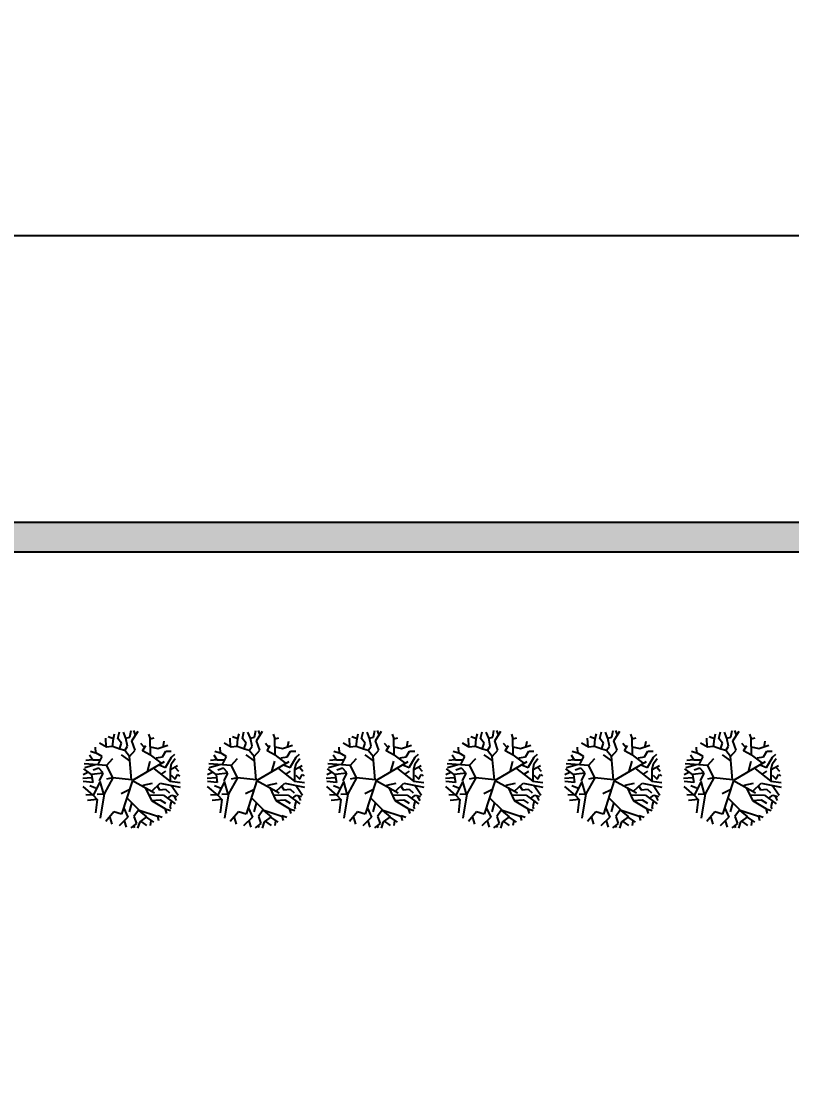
# Model space of a CAD drawing. Header units: inches. Extents: x 78 to 302, y -105 to 74.
# Drawn here: x 137.59 to 163.48, y 38.29 to 73.72 of the extents above; entities that cross this region are included whole.
import ezdxf

# ---------------------------------------------------------------- set-up
doc = ezdxf.new("R2010")
doc.units = ezdxf.units.IN
doc.header["$LTSCALE"] = 0.05
doc.header["$MEASUREMENT"] = 0
doc.layers.get('0').update_dxf_attribs({"color": 62})
doc.layers.add('rayas', color=7, linetype='Continuous')
doc.styles.get("Standard").update_dxf_attribs({"font": 'verdana.ttf'})
doc.dimstyles.get("Standard").update_dxf_attribs({"dimtxt": 0.18, "dimasz": 0.18, "dimexe": 0.18, "dimexo": 0.0625, "dimgap": 0.09, "dimtad": 0, "dimtih": 1, "dimtoh": 1, "dimdec": 4, "dimzin": 0, "dimdsep": 46, "dimtxsty": 'Standard', "dimcen": 0.09, "dimadec": 0, "dimazin": 0, "dimtfac": 1, "dimtdec": 4, "dimtofl": 0, "dimtmove": 0, "dimatfit": 3, "dimfxl": 1, "dimtolj": 1, "dimtzin": 0, "dimarcsym": 0})

# ---------------------------------------------------------------- blocks, each defined once
blk = doc.blocks.new('_Dot')
at = {"color": 0, "linetype": 'ByBlock', "lineweight": -2}
blk.add_line((-0.5, 0), (-1, 0), dxfattribs=at)
at = {"color": 0, "linetype": 'ByBlock', "const_width": 0.5}
blk.add_lwpolyline([(-0.25, 0, 1), (0.25, 0, 1)], format="xyb", close=True, dxfattribs=at)
blk = doc.blocks.new('*D6')
at = {"layer": 'Defpoints', "color": 0}
for p in [(300.963, 66.52), (95.688, 56.888), (300.963, 56.888)]:
    blk.add_point(p, dxfattribs=at)
at = {"layer": 'rayas', "color": 0, "lineweight": -2}
for p, q in [((95.688, 59.388), (95.688, 73.72)), ((300.963, 59.388), (300.963, 73.72)), ((97.688, 66.52), (188.259, 66.52)), ((298.963, 66.52), (208.392, 66.52))]:
    blk.add_line(p, q, dxfattribs=at)
at = {"layer": 'rayas', "color": 0, "lineweight": -2, "xscale": 2, "yscale": 2, "zscale": 2, "rotation": 180}
blk.add_blockref('_Dot', (95.688, 66.52), dxfattribs=at)
at = {"layer": 'rayas', "color": 0, "lineweight": -2, "xscale": 2, "yscale": 2, "zscale": 2}
blk.add_blockref('_Dot', (300.963, 66.52), dxfattribs=at)
at = {"layer": 'rayas', "color": 0, "insert": (198.326, 66.52), "char_height": 2, "attachment_point": 5}
blk.add_mtext('\\A1;205.27 m', dxfattribs=at)

msp = doc.modelspace()

# ---------------------------------------------------------------- hatches: boundary and pattern name
at = {"layer": 'rayas'}
msp.add_hatch(color=256, dxfattribs=at).paths.add_polyline_path([(188.02561, -83.1619), (96.68833, -83.1619), (96.68833, 55.88831), (299.96289, 55.88831), (299.96289, -83.1619), (208.62561, -83.1619), (208.62561, -84.1619), (300.96289, -84.1619), (300.96289, 56.88831), (95.68833, 56.88831), (95.68833, -84.1619), (188.02561, -84.1619)])

# ---------------------------------------------------------------- linework, layer by layer
for p, q in [((140.44883, 49.34388), (140.4345, 49.63785)), ((140.69237, 49.61547), (140.51509, 49.68262)), ((140.66551, 49.35582), (140.69237, 49.61547)), ((140.69237, 49.61547), (140.73356, 49.78559)), ((140.841, 49.62591), (140.89652, 49.85274)), ((140.96456, 49.46774), (140.841, 49.62591)), ((141.1132, 49.63785), (141.03082, 49.8408)), ((141.1132, 49.63785), (141.24929, 49.67217)), ((141.16692, 49.36626), (141.1132, 49.63785)), ((141.24929, 49.67217), (141.28869, 49.88706)), ((141.31734, 49.54683), (141.51969, 49.87512)), ((141.43911, 49.75126), (141.3836, 49.8975)), ((141.94052, 49.61547), (141.8868, 49.77365)), ((141.92798, 49.61547), (142.06229, 49.64979)), ((141.94052, 49.07229), (141.92798, 49.61547)), ((144.63055, 49.34388), (144.61623, 49.63785)), ((144.87409, 49.61547), (144.69681, 49.68262)), ((144.84723, 49.35582), (144.87409, 49.61547)), ((144.87409, 49.61547), (144.91528, 49.78559)), ((145.02273, 49.62591), (145.07824, 49.85274)), ((145.14629, 49.46774), (145.02273, 49.62591)), ((145.29492, 49.63785), (145.21254, 49.8408)), ((145.29492, 49.63785), (145.43101, 49.67217)), ((145.34864, 49.36626), (145.29492, 49.63785)), ((145.43101, 49.67217), (145.47041, 49.88706)), ((145.49906, 49.54683), (145.70142, 49.87512)), ((145.62083, 49.75126), (145.56532, 49.8975)), ((146.12224, 49.61547), (146.06852, 49.77365)), ((146.10971, 49.61547), (146.24401, 49.64979)), ((146.12224, 49.07229), (146.10971, 49.61547)), ((148.63055, 49.34388), (148.61623, 49.63785)), ((148.87409, 49.61547), (148.69681, 49.68262)), ((148.84723, 49.35582), (148.87409, 49.61547)), ((148.87409, 49.61547), (148.91528, 49.78559)), ((149.02273, 49.62591), (149.07824, 49.85274)), ((149.14629, 49.46774), (149.02273, 49.62591)), ((149.29492, 49.63785), (149.21254, 49.8408)), ((149.29492, 49.63785), (149.43101, 49.67217)), ((149.34864, 49.36626), (149.29492, 49.63785)), ((149.43101, 49.67217), (149.47041, 49.88706)), ((149.49906, 49.54683), (149.70142, 49.87512)), ((149.62083, 49.75126), (149.56532, 49.8975)), ((150.12224, 49.61547), (150.06852, 49.77365)), ((150.10971, 49.61547), (150.24401, 49.64979)), ((150.12224, 49.07229), (150.10971, 49.61547)), ((152.63055, 49.34388), (152.61623, 49.63785)), ((152.87409, 49.61547), (152.69681, 49.68262)), ((152.84723, 49.35582), (152.87409, 49.61547)), ((152.87409, 49.61547), (152.91528, 49.78559)), ((153.02273, 49.62591), (153.07824, 49.85274)), ((153.14629, 49.46774), (153.02273, 49.62591)), ((153.29492, 49.63785), (153.21254, 49.8408)), ((153.29492, 49.63785), (153.43101, 49.67217)), ((153.34864, 49.36626), (153.29492, 49.63785)), ((153.43101, 49.67217), (153.47041, 49.88706)), ((153.49906, 49.54683), (153.70142, 49.87512)), ((153.62083, 49.75126), (153.56532, 49.8975)), ((154.12224, 49.61547), (154.06852, 49.77365)), ((154.10971, 49.61547), (154.24401, 49.64979)), ((154.12224, 49.07229), (154.10971, 49.61547)), ((156.63055, 49.34388), (156.61623, 49.63785)), ((156.87409, 49.61547), (156.69681, 49.68262)), ((156.84723, 49.35582), (156.87409, 49.61547)), ((156.87409, 49.61547), (156.91528, 49.78559)), ((157.02273, 49.62591), (157.07824, 49.85274)), ((157.14629, 49.46774), (157.02273, 49.62591)), ((157.29492, 49.63785), (157.21254, 49.8408)), ((157.29492, 49.63785), (157.43101, 49.67217)), ((157.34864, 49.36626), (157.29492, 49.63785)), ((157.43101, 49.67217), (157.47041, 49.88706)), ((157.49906, 49.54683), (157.70142, 49.87512)), ((157.62083, 49.75126), (157.56532, 49.8975)), ((158.12224, 49.61547), (158.06852, 49.77365)), ((158.10971, 49.61547), (158.24401, 49.64979)), ((158.12224, 49.07229), (158.10971, 49.61547)), ((160.63055, 49.34388), (160.61623, 49.63785)), ((160.87409, 49.61547), (160.69681, 49.68262)), ((160.84723, 49.35582), (160.87409, 49.61547)), ((160.87409, 49.61547), (160.91528, 49.78559)), ((161.02273, 49.62591), (161.07824, 49.85274)), ((161.14629, 49.46774), (161.02273, 49.62591)), ((161.29492, 49.63785), (161.21254, 49.8408)), ((161.29492, 49.63785), (161.43101, 49.67217)), ((161.34864, 49.36626), (161.29492, 49.63785)), ((161.43101, 49.67217), (161.47041, 49.88706)), ((161.49906, 49.54683), (161.70142, 49.87512)), ((161.62083, 49.75126), (161.56532, 49.8975)), ((162.12224, 49.61547), (162.06852, 49.77365)), ((162.10971, 49.61547), (162.24401, 49.64979)), ((162.12224, 49.07229), (162.10971, 49.61547)), ((140.10859, 49.14093), (140.09605, 49.33194)), ((140.46137, 49.33194), (140.23036, 49.46774)), ((140.65118, 49.35582), (140.46137, 49.33194)), ((140.90905, 49.26479), (140.66551, 49.35582)), ((140.89652, 49.26479), (140.96456, 49.46774)), ((141.07201, 49.22002), (140.90905, 49.26479)), ((141.07201, 49.22002), (141.16692, 49.36626)), ((141.42479, 49.23047), (141.31734, 49.54683)), ((141.72384, 49.33194), (141.6146, 49.4558)), ((141.67012, 49.20808), (141.77756, 49.38865)), ((141.94052, 49.34388), (142.18585, 49.28717)), ((142.18585, 49.28717), (142.5243, 49.40058)), ((142.36134, 49.3215), (142.40253, 49.53638)), ((144.29031, 49.14093), (144.27778, 49.33194)), ((144.64309, 49.33194), (144.41208, 49.46774)), ((144.83291, 49.35582), (144.64309, 49.33194)), ((145.09077, 49.26479), (144.84723, 49.35582)), ((145.07824, 49.26479), (145.14629, 49.46774)), ((145.25373, 49.22002), (145.09077, 49.26479)), ((145.25373, 49.22002), (145.34864, 49.36626)), ((145.60651, 49.23047), (145.49906, 49.54683)), ((145.90556, 49.33194), (145.79633, 49.4558)), ((145.85184, 49.20808), (145.95928, 49.38865)), ((146.12224, 49.34388), (146.36757, 49.28717)), ((146.36757, 49.28717), (146.70602, 49.40058)), ((146.54307, 49.3215), (146.58425, 49.53638)), ((148.29031, 49.14093), (148.27778, 49.33194)), ((148.64309, 49.33194), (148.41208, 49.46774)), ((148.83291, 49.35582), (148.64309, 49.33194)), ((149.09077, 49.26479), (148.84723, 49.35582)), ((149.07824, 49.26479), (149.14629, 49.46774)), ((149.25373, 49.22002), (149.09077, 49.26479)), ((149.25373, 49.22002), (149.34864, 49.36626)), ((149.60651, 49.23047), (149.49906, 49.54683)), ((149.90556, 49.33194), (149.79633, 49.4558)), ((149.85184, 49.20808), (149.95928, 49.38865)), ((150.12224, 49.34388), (150.36757, 49.28717)), ((150.36757, 49.28717), (150.70602, 49.40058)), ((150.54307, 49.3215), (150.58425, 49.53638)), ((152.29031, 49.14093), (152.27778, 49.33194)), ((152.64309, 49.33194), (152.41208, 49.46774)), ((152.83291, 49.35582), (152.64309, 49.33194)), ((153.09077, 49.26479), (152.84723, 49.35582)), ((153.07824, 49.26479), (153.14629, 49.46774)), ((153.25373, 49.22002), (153.09077, 49.26479)), ((153.25373, 49.22002), (153.34864, 49.36626)), ((153.60651, 49.23047), (153.49906, 49.54683)), ((153.90556, 49.33194), (153.79633, 49.4558)), ((153.85184, 49.20808), (153.95928, 49.38865)), ((154.12224, 49.34388), (154.36757, 49.28717)), ((154.36757, 49.28717), (154.70602, 49.40058)), ((154.54307, 49.3215), (154.58425, 49.53638)), ((156.29031, 49.14093), (156.27778, 49.33194)), ((156.64309, 49.33194), (156.41208, 49.46774)), ((156.83291, 49.35582), (156.64309, 49.33194)), ((157.09077, 49.26479), (156.84723, 49.35582)), ((157.07824, 49.26479), (157.14629, 49.46774)), ((157.25373, 49.22002), (157.09077, 49.26479)), ((157.25373, 49.22002), (157.34864, 49.36626)), ((157.60651, 49.23047), (157.49906, 49.54683)), ((157.90556, 49.33194), (157.79633, 49.4558)), ((157.85184, 49.20808), (157.95928, 49.38865)), ((158.12224, 49.34388), (158.36757, 49.28717)), ((158.36757, 49.28717), (158.70602, 49.40058)), ((158.54307, 49.3215), (158.58425, 49.53638)), ((160.29031, 49.14093), (160.27778, 49.33194)), ((160.64309, 49.33194), (160.41208, 49.46774)), ((160.83291, 49.35582), (160.64309, 49.33194)), ((161.09077, 49.26479), (160.84723, 49.35582)), ((161.07824, 49.26479), (161.14629, 49.46774)), ((161.25373, 49.22002), (161.09077, 49.26479)), ((161.25373, 49.22002), (161.34864, 49.36626)), ((161.60651, 49.23047), (161.49906, 49.54683)), ((161.90556, 49.33194), (161.79633, 49.4558)), ((161.85184, 49.20808), (161.95928, 49.38865)), ((162.12224, 49.34388), (162.36757, 49.28717)), ((162.36757, 49.28717), (162.70602, 49.40058)), ((162.54307, 49.3215), (162.58425, 49.53638)), ((139.98682, 48.90366), (139.77014, 48.87979)), ((139.99935, 48.89173), (139.89191, 49.06184)), ((140.09605, 49.12899), (139.91877, 49.1857)), ((140.31273, 49.01558), (140.10859, 49.14093)), ((140.17664, 48.74549), (140.31273, 49.01558)), ((140.46137, 48.72161), (140.67805, 48.94843)), ((141.24929, 48.86934), (140.96456, 49.07229)), ((141.23497, 49.01558), (141.07201, 49.22002)), ((141.23497, 49.01558), (141.42479, 49.23047)), ((141.30609, 48.2348), (141.23497, 49.01558)), ((141.94052, 49.06184), (141.67012, 49.20808)), ((142.2933, 48.8007), (141.94052, 49.07229)), ((142.13034, 48.97082), (142.34702, 49.00514)), ((142.34702, 49.00514), (142.45625, 49.19764)), ((142.44372, 48.65446), (142.64607, 48.9932)), ((142.45625, 49.19764), (142.63354, 49.19764)), ((142.64607, 48.9932), (142.75531, 49.09467)), ((142.64607, 48.77832), (142.76784, 48.94843)), ((144.16854, 48.90366), (143.95186, 48.87979)), ((144.18108, 48.89173), (144.07363, 49.06184)), ((144.27778, 49.12899), (144.10049, 49.1857)), ((144.49446, 49.01558), (144.29031, 49.14093)), ((144.35836, 48.74549), (144.49446, 49.01558)), ((144.64309, 48.72161), (144.85977, 48.94843)), ((145.43101, 48.86934), (145.14629, 49.07229)), ((145.41669, 49.01558), (145.25373, 49.22002)), ((145.41669, 49.01558), (145.60651, 49.23047)), ((145.48781, 48.2348), (145.41669, 49.01558)), ((146.12224, 49.06184), (145.85184, 49.20808)), ((146.47502, 48.8007), (146.12224, 49.07229)), ((146.31206, 48.97082), (146.52874, 49.00514)), ((146.52874, 49.00514), (146.63798, 49.19764)), ((146.62544, 48.65446), (146.82779, 48.9932)), ((146.63798, 49.19764), (146.81526, 49.19764)), ((146.82779, 48.9932), (146.93703, 49.09467)), ((146.82779, 48.77832), (146.94956, 48.94843)), ((148.16854, 48.90366), (147.95186, 48.87979)), ((148.18108, 48.89173), (148.07363, 49.06184)), ((148.27778, 49.12899), (148.10049, 49.1857)), ((148.49446, 49.01558), (148.29031, 49.14093)), ((148.35836, 48.74549), (148.49446, 49.01558)), ((148.64309, 48.72161), (148.85977, 48.94843)), ((149.43101, 48.86934), (149.14629, 49.07229)), ((149.41669, 49.01558), (149.25373, 49.22002)), ((149.41669, 49.01558), (149.60651, 49.23047)), ((149.48781, 48.2348), (149.41669, 49.01558)), ((150.12224, 49.06184), (149.85184, 49.20808)), ((150.47502, 48.8007), (150.12224, 49.07229)), ((150.31206, 48.97082), (150.52874, 49.00514)), ((150.52874, 49.00514), (150.63798, 49.19764)), ((150.62544, 48.65446), (150.82779, 48.9932)), ((150.63798, 49.19764), (150.81526, 49.19764)), ((150.82779, 48.9932), (150.93703, 49.09467)), ((150.82779, 48.77832), (150.94956, 48.94843)), ((152.16854, 48.90366), (151.95186, 48.87979)), ((152.18108, 48.89173), (152.07363, 49.06184)), ((152.27778, 49.12899), (152.10049, 49.1857)), ((152.49446, 49.01558), (152.29031, 49.14093)), ((152.35836, 48.74549), (152.49446, 49.01558)), ((152.64309, 48.72161), (152.85977, 48.94843)), ((153.43101, 48.86934), (153.14629, 49.07229)), ((153.41669, 49.01558), (153.25373, 49.22002)), ((153.41669, 49.01558), (153.60651, 49.23047)), ((153.48781, 48.2348), (153.41669, 49.01558)), ((154.12224, 49.06184), (153.85184, 49.20808)), ((154.47502, 48.8007), (154.12224, 49.07229)), ((154.31206, 48.97082), (154.52874, 49.00514)), ((154.52874, 49.00514), (154.63798, 49.19764)), ((154.62544, 48.65446), (154.82779, 48.9932)), ((154.63798, 49.19764), (154.81526, 49.19764)), ((154.82779, 48.9932), (154.93703, 49.09467)), ((154.82779, 48.77832), (154.94956, 48.94843)), ((156.16854, 48.90366), (155.95186, 48.87979)), ((156.18108, 48.89173), (156.07363, 49.06184)), ((156.27778, 49.12899), (156.10049, 49.1857)), ((156.49446, 49.01558), (156.29031, 49.14093)), ((156.35836, 48.74549), (156.49446, 49.01558)), ((156.64309, 48.72161), (156.85977, 48.94843)), ((157.43101, 48.86934), (157.14629, 49.07229)), ((157.41669, 49.01558), (157.25373, 49.22002)), ((157.41669, 49.01558), (157.60651, 49.23047)), ((157.48781, 48.2348), (157.41669, 49.01558)), ((158.12224, 49.06184), (157.85184, 49.20808)), ((158.47502, 48.8007), (158.12224, 49.07229)), ((158.31206, 48.97082), (158.52874, 49.00514)), ((158.52874, 49.00514), (158.63798, 49.19764)), ((158.62544, 48.65446), (158.82779, 48.9932)), ((158.63798, 49.19764), (158.81526, 49.19764)), ((158.82779, 48.9932), (158.93703, 49.09467)), ((158.82779, 48.77832), (158.94956, 48.94843)), ((160.16854, 48.90366), (159.95186, 48.87979)), ((160.18108, 48.89173), (160.07363, 49.06184)), ((160.27778, 49.12899), (160.10049, 49.1857)), ((160.49446, 49.01558), (160.29031, 49.14093)), ((160.35836, 48.74549), (160.49446, 49.01558)), ((160.64309, 48.72161), (160.85977, 48.94843)), ((161.43101, 48.86934), (161.14629, 49.07229)), ((161.41669, 49.01558), (161.25373, 49.22002)), ((161.41669, 49.01558), (161.60651, 49.23047)), ((161.48781, 48.2348), (161.41669, 49.01558)), ((162.12224, 49.06184), (161.85184, 49.20808)), ((162.47502, 48.8007), (162.12224, 49.07229)), ((162.31206, 48.97082), (162.52874, 49.00514)), ((162.52874, 49.00514), (162.63798, 49.19764)), ((162.62544, 48.65446), (162.82779, 48.9932)), ((162.63798, 49.19764), (162.81526, 49.19764)), ((162.82779, 48.9932), (162.93703, 49.09467)), ((162.82779, 48.77832), (162.94956, 48.94843)), ((139.95996, 48.41719), (139.70209, 48.60969)), ((140.47569, 48.72161), (139.71463, 48.76787)), ((140.08173, 48.73355), (139.72895, 48.64252)), ((140.23036, 48.89173), (139.99935, 48.89173)), ((140.2035, 48.63207), (140.01368, 48.56343)), ((140.3396, 48.48434), (140.2035, 48.63207)), ((140.67805, 48.30378), (140.47569, 48.72161)), ((141.3442, 48.22469), (142.4102, 48.85518)), ((141.83307, 48.51866), (141.92798, 48.8574)), ((142.06229, 48.60969), (142.59235, 48.19037)), ((142.22525, 48.73355), (142.44372, 48.65446)), ((142.60488, 48.59775), (142.64607, 48.77832)), ((142.60488, 48.58581), (142.85022, 48.72161)), ((142.60488, 48.20231), (142.60488, 48.58581)), ((142.76784, 48.65446), (142.87708, 48.5306)), ((144.14168, 48.41719), (143.88381, 48.60969)), ((144.65741, 48.72161), (143.89635, 48.76787)), ((144.26345, 48.73355), (143.91067, 48.64252)), ((144.41208, 48.89173), (144.18108, 48.89173)), ((144.38522, 48.63207), (144.1954, 48.56343)), ((144.52132, 48.48434), (144.38522, 48.63207)), ((144.85977, 48.30378), (144.65741, 48.72161)), ((145.52592, 48.22469), (146.59192, 48.85518)), ((146.0148, 48.51866), (146.10971, 48.8574)), ((146.24401, 48.60969), (146.77407, 48.19037)), ((146.40697, 48.73355), (146.62544, 48.65446)), ((146.78661, 48.59775), (146.82779, 48.77832)), ((146.78661, 48.58581), (147.03194, 48.72161)), ((146.78661, 48.20231), (146.78661, 48.58581)), ((146.94956, 48.65446), (147.0588, 48.5306)), ((148.14168, 48.41719), (147.88381, 48.60969)), ((148.65741, 48.72161), (147.89635, 48.76787)), ((148.26345, 48.73355), (147.91067, 48.64252)), ((148.41208, 48.89173), (148.18108, 48.89173)), ((148.38522, 48.63207), (148.1954, 48.56343)), ((148.52132, 48.48434), (148.38522, 48.63207)), ((148.85977, 48.30378), (148.65741, 48.72161)), ((149.52592, 48.22469), (150.59192, 48.85518)), ((150.0148, 48.51866), (150.10971, 48.8574)), ((150.24401, 48.60969), (150.77407, 48.19037)), ((150.40697, 48.73355), (150.62544, 48.65446)), ((150.78661, 48.59775), (150.82779, 48.77832)), ((150.78661, 48.58581), (151.03194, 48.72161)), ((150.78661, 48.20231), (150.78661, 48.58581)), ((150.94956, 48.65446), (151.0588, 48.5306)), ((152.14168, 48.41719), (151.88381, 48.60969)), ((152.65741, 48.72161), (151.89635, 48.76787)), ((152.26345, 48.73355), (151.91067, 48.64252)), ((152.41208, 48.89173), (152.18108, 48.89173)), ((152.38522, 48.63207), (152.1954, 48.56343)), ((152.52132, 48.48434), (152.38522, 48.63207)), ((152.85977, 48.30378), (152.65741, 48.72161)), ((153.52592, 48.22469), (154.59192, 48.85518)), ((154.0148, 48.51866), (154.10971, 48.8574)), ((154.24401, 48.60969), (154.77407, 48.19037)), ((154.40697, 48.73355), (154.62544, 48.65446)), ((154.78661, 48.59775), (154.82779, 48.77832)), ((154.78661, 48.58581), (155.03194, 48.72161)), ((154.78661, 48.20231), (154.78661, 48.58581)), ((154.94956, 48.65446), (155.0588, 48.5306)), ((156.14168, 48.41719), (155.88381, 48.60969)), ((156.65741, 48.72161), (155.89635, 48.76787)), ((156.26345, 48.73355), (155.91067, 48.64252)), ((156.41208, 48.89173), (156.18108, 48.89173)), ((156.38522, 48.63207), (156.1954, 48.56343)), ((156.52132, 48.48434), (156.38522, 48.63207)), ((156.85977, 48.30378), (156.65741, 48.72161)), ((157.52592, 48.22469), (158.59192, 48.85518)), ((158.0148, 48.51866), (158.10971, 48.8574)), ((158.24401, 48.60969), (158.77407, 48.19037)), ((158.40697, 48.73355), (158.62544, 48.65446)), ((158.78661, 48.59775), (158.82779, 48.77832)), ((158.78661, 48.58581), (159.03194, 48.72161)), ((158.78661, 48.20231), (158.78661, 48.58581)), ((158.94956, 48.65446), (159.0588, 48.5306)), ((160.14168, 48.41719), (159.88381, 48.60969)), ((160.65741, 48.72161), (159.89635, 48.76787)), ((160.26345, 48.73355), (159.91067, 48.64252)), ((160.41208, 48.89173), (160.18108, 48.89173)), ((160.38522, 48.63207), (160.1954, 48.56343)), ((160.52132, 48.48434), (160.38522, 48.63207)), ((160.85977, 48.30378), (160.65741, 48.72161)), ((161.52592, 48.22469), (162.59192, 48.85518)), ((162.0148, 48.51866), (162.10971, 48.8574)), ((162.24401, 48.60969), (162.77407, 48.19037)), ((162.40697, 48.73355), (162.62544, 48.65446)), ((162.78661, 48.59775), (162.82779, 48.77832)), ((162.78661, 48.58581), (163.03194, 48.72161)), ((162.78661, 48.20231), (162.78661, 48.58581)), ((162.94956, 48.65446), (163.0588, 48.5306)), ((139.95996, 48.30378), (139.6609, 48.2814)), ((139.83819, 48.48434), (139.67523, 48.40525)), ((140.35392, 48.46196), (139.95996, 48.41719)), ((139.95996, 48.40525), (139.99935, 48.1456)), ((140.23036, 48.20231), (140.35392, 48.46196)), ((140.67805, 48.30378), (140.38078, 47.7606)), ((140.66551, 48.30378), (140.46137, 48.25901)), ((141.30609, 48.2348), (140.67805, 48.30378)), ((141.32988, 48.21275), (140.9652, 47.08291)), ((141.32988, 48.21275), (142.07632, 47.79439)), ((142.32016, 48.43957), (142.45625, 48.5306)), ((142.59235, 48.19037), (142.9308, 48.1456)), ((142.63354, 48.39481), (142.76784, 48.25901)), ((142.76784, 48.25901), (142.85022, 48.41719)), ((142.85022, 48.41719), (142.91826, 48.37242)), ((144.14168, 48.30378), (143.84263, 48.2814)), ((144.01991, 48.48434), (143.85695, 48.40525)), ((144.53564, 48.46196), (144.14168, 48.41719)), ((144.14168, 48.40525), (144.18108, 48.1456)), ((144.41208, 48.20231), (144.53564, 48.46196)), ((144.85977, 48.30378), (144.5625, 47.7606)), ((144.84723, 48.30378), (144.64309, 48.25901)), ((145.48781, 48.2348), (144.85977, 48.30378)), ((145.5116, 48.21275), (145.14692, 47.08291)), ((145.5116, 48.21275), (146.25804, 47.79439)), ((146.50188, 48.43957), (146.63798, 48.5306)), ((146.77407, 48.19037), (147.11252, 48.1456)), ((146.81526, 48.39481), (146.94956, 48.25901)), ((146.94956, 48.25901), (147.03194, 48.41719)), ((147.03194, 48.41719), (147.09999, 48.37242)), ((148.14168, 48.30378), (147.84263, 48.2814)), ((148.01991, 48.48434), (147.85695, 48.40525)), ((148.53564, 48.46196), (148.14168, 48.41719)), ((148.14168, 48.40525), (148.18108, 48.1456)), ((148.41208, 48.20231), (148.53564, 48.46196)), ((148.85977, 48.30378), (148.5625, 47.7606)), ((148.84723, 48.30378), (148.64309, 48.25901)), ((149.48781, 48.2348), (148.85977, 48.30378)), ((149.5116, 48.21275), (149.14692, 47.08291)), ((149.5116, 48.21275), (150.25804, 47.79439)), ((150.50188, 48.43957), (150.63798, 48.5306)), ((150.77407, 48.19037), (151.11252, 48.1456)), ((150.81526, 48.39481), (150.94956, 48.25901)), ((150.94956, 48.25901), (151.03194, 48.41719)), ((151.03194, 48.41719), (151.09999, 48.37242)), ((152.14168, 48.30378), (151.84263, 48.2814)), ((152.01991, 48.48434), (151.85695, 48.40525)), ((152.53564, 48.46196), (152.14168, 48.41719)), ((152.14168, 48.40525), (152.18108, 48.1456)), ((152.41208, 48.20231), (152.53564, 48.46196)), ((152.85977, 48.30378), (152.5625, 47.7606)), ((152.84723, 48.30378), (152.64309, 48.25901)), ((153.48781, 48.2348), (152.85977, 48.30378)), ((153.5116, 48.21275), (153.14692, 47.08291)), ((153.5116, 48.21275), (154.25804, 47.79439)), ((154.50188, 48.43957), (154.63798, 48.5306)), ((154.77407, 48.19037), (155.11252, 48.1456)), ((154.81526, 48.39481), (154.94956, 48.25901)), ((154.94956, 48.25901), (155.03194, 48.41719)), ((155.03194, 48.41719), (155.09999, 48.37242)), ((156.14168, 48.30378), (155.84263, 48.2814)), ((156.01991, 48.48434), (155.85695, 48.40525)), ((156.53564, 48.46196), (156.14168, 48.41719)), ((156.14168, 48.40525), (156.18108, 48.1456)), ((156.41208, 48.20231), (156.53564, 48.46196)), ((156.85977, 48.30378), (156.5625, 47.7606)), ((156.84723, 48.30378), (156.64309, 48.25901)), ((157.48781, 48.2348), (156.85977, 48.30378)), ((157.5116, 48.21275), (157.14692, 47.08291)), ((157.5116, 48.21275), (158.25804, 47.79439)), ((158.50188, 48.43957), (158.63798, 48.5306)), ((158.77407, 48.19037), (159.11252, 48.1456)), ((158.81526, 48.39481), (158.94956, 48.25901)), ((158.94956, 48.25901), (159.03194, 48.41719)), ((159.03194, 48.41719), (159.09999, 48.37242)), ((160.14168, 48.30378), (159.84263, 48.2814)), ((160.01991, 48.48434), (159.85695, 48.40525)), ((160.53564, 48.46196), (160.14168, 48.41719)), ((160.14168, 48.40525), (160.18108, 48.1456)), ((160.41208, 48.20231), (160.53564, 48.46196)), ((160.85977, 48.30378), (160.5625, 47.7606)), ((160.84723, 48.30378), (160.64309, 48.25901)), ((161.48781, 48.2348), (160.85977, 48.30378)), ((161.5116, 48.21275), (161.14692, 47.08291)), ((161.5116, 48.21275), (162.25804, 47.79439)), ((162.50188, 48.43957), (162.63798, 48.5306)), ((162.77407, 48.19037), (163.11252, 48.1456)), ((162.81526, 48.39481), (162.94956, 48.25901)), ((162.94956, 48.25901), (163.03194, 48.41719)), ((163.03194, 48.41719), (163.09999, 48.37242)), ((139.99935, 48.1456), (139.67523, 48.17992)), ((140.01368, 47.71583), (139.67523, 48.00981)), ((140.09605, 47.9531), (139.90444, 48.03219)), ((140.24469, 48.17992), (140.01368, 47.71583)), ((140.36646, 47.75015), (140.24469, 48.17992)), ((141.22243, 47.89639), (140.95024, 47.7606)), ((141.69698, 48.05457), (142.00857, 48.12322)), ((141.76503, 47.97548), (141.96738, 47.54571)), ((141.98171, 47.85163), (142.26643, 48.12322)), ((142.17152, 48.00981), (142.23957, 47.89639)), ((142.23957, 47.89639), (142.44372, 47.91878)), ((142.26643, 48.12322), (142.9308, 47.98742)), ((142.44372, 47.91878), (142.57802, 47.79492)), ((142.63354, 48.05457), (142.86275, 47.71583)), ((144.18108, 48.1456), (143.85695, 48.17992)), ((144.1954, 47.71583), (143.85695, 48.00981)), ((144.27778, 47.9531), (144.08617, 48.03219)), ((144.42641, 48.17992), (144.1954, 47.71583)), ((144.54818, 47.75015), (144.42641, 48.17992)), ((145.40415, 47.89639), (145.13196, 47.7606)), ((145.8787, 48.05457), (146.19029, 48.12322)), ((145.94675, 47.97548), (146.1491, 47.54571)), ((146.16343, 47.85163), (146.44816, 48.12322)), ((146.35325, 48.00981), (146.4213, 47.89639)), ((146.4213, 47.89639), (146.62544, 47.91878)), ((146.44816, 48.12322), (147.11252, 47.98742)), ((146.62544, 47.91878), (146.75975, 47.79492)), ((146.81526, 48.05457), (147.04447, 47.71583)), ((148.18108, 48.1456), (147.85695, 48.17992)), ((148.1954, 47.71583), (147.85695, 48.00981)), ((148.27778, 47.9531), (148.08617, 48.03219)), ((148.42641, 48.17992), (148.1954, 47.71583)), ((148.54818, 47.75015), (148.42641, 48.17992)), ((149.40415, 47.89639), (149.13196, 47.7606)), ((149.8787, 48.05457), (150.19029, 48.12322)), ((149.94675, 47.97548), (150.1491, 47.54571)), ((150.16343, 47.85163), (150.44816, 48.12322)), ((150.35325, 48.00981), (150.4213, 47.89639)), ((150.4213, 47.89639), (150.62544, 47.91878)), ((150.44816, 48.12322), (151.11252, 47.98742)), ((150.62544, 47.91878), (150.75975, 47.79492)), ((150.81526, 48.05457), (151.04447, 47.71583)), ((152.18108, 48.1456), (151.85695, 48.17992)), ((152.1954, 47.71583), (151.85695, 48.00981)), ((152.27778, 47.9531), (152.08617, 48.03219)), ((152.42641, 48.17992), (152.1954, 47.71583)), ((152.54818, 47.75015), (152.42641, 48.17992)), ((153.40415, 47.89639), (153.13196, 47.7606)), ((153.8787, 48.05457), (154.19029, 48.12322)), ((153.94675, 47.97548), (154.1491, 47.54571)), ((154.16343, 47.85163), (154.44816, 48.12322)), ((154.35325, 48.00981), (154.4213, 47.89639)), ((154.4213, 47.89639), (154.62544, 47.91878)), ((154.44816, 48.12322), (155.11252, 47.98742)), ((154.62544, 47.91878), (154.75975, 47.79492)), ((154.81526, 48.05457), (155.04447, 47.71583)), ((156.18108, 48.1456), (155.85695, 48.17992)), ((156.1954, 47.71583), (155.85695, 48.00981)), ((156.27778, 47.9531), (156.08617, 48.03219)), ((156.42641, 48.17992), (156.1954, 47.71583)), ((156.54818, 47.75015), (156.42641, 48.17992)), ((157.40415, 47.89639), (157.13196, 47.7606)), ((157.8787, 48.05457), (158.19029, 48.12322)), ((157.94675, 47.97548), (158.1491, 47.54571)), ((158.16343, 47.85163), (158.44816, 48.12322)), ((158.35325, 48.00981), (158.4213, 47.89639)), ((158.4213, 47.89639), (158.62544, 47.91878)), ((158.44816, 48.12322), (159.11252, 47.98742)), ((158.62544, 47.91878), (158.75975, 47.79492)), ((158.81526, 48.05457), (159.04447, 47.71583)), ((160.18108, 48.1456), (159.85695, 48.17992)), ((160.1954, 47.71583), (159.85695, 48.00981)), ((160.27778, 47.9531), (160.08617, 48.03219)), ((160.42641, 48.17992), (160.1954, 47.71583)), ((160.54818, 47.75015), (160.42641, 48.17992)), ((161.40415, 47.89639), (161.13196, 47.7606)), ((161.8787, 48.05457), (162.19029, 48.12322)), ((161.94675, 47.97548), (162.1491, 47.54571)), ((162.16343, 47.85163), (162.44816, 48.12322)), ((162.35325, 48.00981), (162.4213, 47.89639)), ((162.4213, 47.89639), (162.62544, 47.91878)), ((162.44816, 48.12322), (163.11252, 47.98742)), ((162.62544, 47.91878), (162.75975, 47.79492)), ((162.81526, 48.05457), (163.04447, 47.71583)), ((140.01368, 47.71583), (139.77014, 47.72777)), ((140.14978, 47.56959), (139.82386, 47.53527)), ((140.01368, 47.71583), (140.14978, 47.56959)), ((140.14978, 47.56959), (140.09605, 47.12788)), ((140.35392, 47.75015), (140.14978, 47.73822)), ((140.38078, 47.7606), (140.24469, 46.94732)), ((141.15438, 47.61436), (141.56088, 47.21891)), ((141.8868, 47.72777), (142.37567, 47.71583)), ((141.96738, 47.54571), (142.26643, 47.55765)), ((141.96738, 47.54571), (142.41507, 47.27562)), ((142.26643, 47.55765), (142.44372, 47.45618)), ((142.37567, 47.71583), (142.76784, 47.4338)), ((142.5243, 47.61436), (142.6604, 47.71583)), ((142.64607, 47.53527), (142.59235, 47.33232)), ((142.6604, 47.71583), (142.82335, 47.67106)), ((142.72845, 47.67106), (142.79649, 47.54571)), ((144.1954, 47.71583), (143.95186, 47.72777)), ((144.3315, 47.56959), (144.00558, 47.53527)), ((144.1954, 47.71583), (144.3315, 47.56959)), ((144.3315, 47.56959), (144.27778, 47.12788)), ((144.53564, 47.75015), (144.3315, 47.73822)), ((144.5625, 47.7606), (144.42641, 46.94732)), ((145.33611, 47.61436), (145.7426, 47.21891)), ((146.06852, 47.72777), (146.55739, 47.71583)), ((146.1491, 47.54571), (146.44816, 47.55765)), ((146.1491, 47.54571), (146.59679, 47.27562)), ((146.44816, 47.55765), (146.62544, 47.45618)), ((146.55739, 47.71583), (146.94956, 47.4338)), ((146.70602, 47.61436), (146.84212, 47.71583)), ((146.82779, 47.53527), (146.77407, 47.33232)), ((146.84212, 47.71583), (147.00508, 47.67106)), ((146.91017, 47.67106), (146.97822, 47.54571)), ((148.1954, 47.71583), (147.95186, 47.72777)), ((148.3315, 47.56959), (148.00558, 47.53527)), ((148.1954, 47.71583), (148.3315, 47.56959)), ((148.3315, 47.56959), (148.27778, 47.12788)), ((148.53564, 47.75015), (148.3315, 47.73822)), ((148.5625, 47.7606), (148.42641, 46.94732)), ((149.33611, 47.61436), (149.7426, 47.21891)), ((150.06852, 47.72777), (150.55739, 47.71583)), ((150.1491, 47.54571), (150.44816, 47.55765)), ((150.1491, 47.54571), (150.59679, 47.27562)), ((150.44816, 47.55765), (150.62544, 47.45618)), ((150.55739, 47.71583), (150.94956, 47.4338)), ((150.70602, 47.61436), (150.84212, 47.71583)), ((150.82779, 47.53527), (150.77407, 47.33232)), ((150.84212, 47.71583), (151.00508, 47.67106)), ((150.91017, 47.67106), (150.97822, 47.54571)), ((152.1954, 47.71583), (151.95186, 47.72777)), ((152.3315, 47.56959), (152.00558, 47.53527)), ((152.1954, 47.71583), (152.3315, 47.56959)), ((152.3315, 47.56959), (152.27778, 47.12788)), ((152.53564, 47.75015), (152.3315, 47.73822)), ((152.5625, 47.7606), (152.42641, 46.94732)), ((153.33611, 47.61436), (153.7426, 47.21891)), ((154.06852, 47.72777), (154.55739, 47.71583)), ((154.1491, 47.54571), (154.44816, 47.55765)), ((154.1491, 47.54571), (154.59679, 47.27562)), ((154.44816, 47.55765), (154.62544, 47.45618)), ((154.55739, 47.71583), (154.94956, 47.4338)), ((154.70602, 47.61436), (154.84212, 47.71583)), ((154.82779, 47.53527), (154.77407, 47.33232)), ((154.84212, 47.71583), (155.00508, 47.67106)), ((154.91017, 47.67106), (154.97822, 47.54571)), ((156.1954, 47.71583), (155.95186, 47.72777)), ((156.3315, 47.56959), (156.00558, 47.53527)), ((156.1954, 47.71583), (156.3315, 47.56959)), ((156.3315, 47.56959), (156.27778, 47.12788)), ((156.53564, 47.75015), (156.3315, 47.73822)), ((156.5625, 47.7606), (156.42641, 46.94732)), ((157.33611, 47.61436), (157.7426, 47.21891)), ((158.06852, 47.72777), (158.55739, 47.71583)), ((158.1491, 47.54571), (158.44816, 47.55765)), ((158.1491, 47.54571), (158.59679, 47.27562)), ((158.44816, 47.55765), (158.62544, 47.45618)), ((158.55739, 47.71583), (158.94956, 47.4338)), ((158.70602, 47.61436), (158.84212, 47.71583)), ((158.82779, 47.53527), (158.77407, 47.33232)), ((158.84212, 47.71583), (159.00508, 47.67106)), ((158.91017, 47.67106), (158.97822, 47.54571)), ((160.1954, 47.71583), (159.95186, 47.72777)), ((160.3315, 47.56959), (160.00558, 47.53527)), ((160.1954, 47.71583), (160.3315, 47.56959)), ((160.3315, 47.56959), (160.27778, 47.12788)), ((160.53564, 47.75015), (160.3315, 47.73822)), ((160.5625, 47.7606), (160.42641, 46.94732)), ((161.33611, 47.61436), (161.7426, 47.21891)), ((162.06852, 47.72777), (162.55739, 47.71583)), ((162.1491, 47.54571), (162.44816, 47.55765)), ((162.1491, 47.54571), (162.59679, 47.27562)), ((162.44816, 47.55765), (162.62544, 47.45618)), ((162.55739, 47.71583), (162.94956, 47.4338)), ((162.70602, 47.61436), (162.84212, 47.71583)), ((162.82779, 47.53527), (162.77407, 47.33232)), ((162.84212, 47.71583), (163.00508, 47.67106)), ((162.91017, 47.67106), (162.97822, 47.54571)), ((140.7067, 47.16221), (140.4345, 46.83391)), ((140.96456, 47.08312), (140.7067, 47.16221)), ((141.04515, 47.28606), (141.18124, 46.98164)), ((141.30301, 47.44424), (141.22243, 47.16221)), ((141.53402, 47.21891), (141.3836, 47.00403)), ((141.54656, 47.20697), (141.80442, 46.99209)), ((141.56088, 47.21891), (142.17152, 47.01447)), ((142.41507, 47.27562), (142.47058, 47.1055)), ((142.42939, 47.26368), (142.60488, 47.20697)), ((142.59235, 47.33232), (142.61921, 47.26368)), ((144.88842, 47.16221), (144.61623, 46.83391)), ((145.14629, 47.08312), (144.88842, 47.16221)), ((145.22687, 47.28606), (145.36297, 46.98164)), ((145.48474, 47.44424), (145.40415, 47.16221)), ((145.71574, 47.21891), (145.56532, 47.00403)), ((145.72828, 47.20697), (145.98614, 46.99209)), ((145.7426, 47.21891), (146.35325, 47.01447)), ((146.59679, 47.27562), (146.6523, 47.1055)), ((146.61111, 47.26368), (146.78661, 47.20697)), ((146.77407, 47.33232), (146.80093, 47.26368)), ((148.88842, 47.16221), (148.61623, 46.83391)), ((149.14629, 47.08312), (148.88842, 47.16221)), ((149.22687, 47.28606), (149.36297, 46.98164)), ((149.48474, 47.44424), (149.40415, 47.16221)), ((149.71574, 47.21891), (149.56532, 47.00403)), ((149.72828, 47.20697), (149.98614, 46.99209)), ((149.7426, 47.21891), (150.35325, 47.01447)), ((150.59679, 47.27562), (150.6523, 47.1055)), ((150.61111, 47.26368), (150.78661, 47.20697)), ((150.77407, 47.33232), (150.80093, 47.26368)), ((152.88842, 47.16221), (152.61623, 46.83391)), ((153.14629, 47.08312), (152.88842, 47.16221)), ((153.22687, 47.28606), (153.36297, 46.98164)), ((153.48474, 47.44424), (153.40415, 47.16221)), ((153.71574, 47.21891), (153.56532, 47.00403)), ((153.72828, 47.20697), (153.98614, 46.99209)), ((153.7426, 47.21891), (154.35325, 47.01447)), ((154.59679, 47.27562), (154.6523, 47.1055)), ((154.61111, 47.26368), (154.78661, 47.20697)), ((154.77407, 47.33232), (154.80093, 47.26368)), ((156.88842, 47.16221), (156.61623, 46.83391)), ((157.14629, 47.08312), (156.88842, 47.16221)), ((157.22687, 47.28606), (157.36297, 46.98164)), ((157.48474, 47.44424), (157.40415, 47.16221)), ((157.71574, 47.21891), (157.56532, 47.00403)), ((157.72828, 47.20697), (157.98614, 46.99209)), ((157.7426, 47.21891), (158.35325, 47.01447)), ((158.59679, 47.27562), (158.6523, 47.1055)), ((158.61111, 47.26368), (158.78661, 47.20697)), ((158.77407, 47.33232), (158.80093, 47.26368)), ((160.88842, 47.16221), (160.61623, 46.83391)), ((161.14629, 47.08312), (160.88842, 47.16221)), ((161.22687, 47.28606), (161.36297, 46.98164)), ((161.48474, 47.44424), (161.40415, 47.16221)), ((161.71574, 47.21891), (161.56532, 47.00403)), ((161.72828, 47.20697), (161.98614, 46.99209)), ((161.7426, 47.21891), (162.35325, 47.01447)), ((162.59679, 47.27562), (162.6523, 47.1055)), ((162.61111, 47.26368), (162.78661, 47.20697)), ((162.77407, 47.33232), (162.80093, 47.26368)), ((140.5706, 46.96971), (140.63865, 46.74438)), ((141.18124, 46.98164), (140.88219, 46.68767)), ((141.05947, 46.85629), (141.12573, 46.64141)), ((141.3836, 47.00403), (141.46597, 46.76676)), ((141.57521, 46.82346), (141.50716, 46.60858)), ((141.80442, 46.99209), (141.57521, 46.82346)), ((141.58774, 46.85629), (141.80442, 46.69812)), ((141.79189, 46.98164), (142.03543, 46.81153)), ((141.95484, 46.85629), (141.92798, 46.69812)), ((142.17152, 47.03835), (142.33448, 46.98164)), ((142.17152, 47.01447), (142.21271, 46.86823)), ((144.75232, 46.96971), (144.82037, 46.74438)), ((145.36297, 46.98164), (145.06391, 46.68767)), ((145.2412, 46.85629), (145.30745, 46.64141)), ((145.56532, 47.00403), (145.64769, 46.76676)), ((145.75693, 46.82346), (145.68888, 46.60858)), ((145.98614, 46.99209), (145.75693, 46.82346)), ((145.76947, 46.85629), (145.98614, 46.69812)), ((145.97361, 46.98164), (146.21715, 46.81153)), ((146.13657, 46.85629), (146.10971, 46.69812)), ((146.35325, 47.03835), (146.5162, 46.98164)), ((146.35325, 47.01447), (146.39443, 46.86823)), ((148.75232, 46.96971), (148.82037, 46.74438)), ((149.36297, 46.98164), (149.06391, 46.68767)), ((149.2412, 46.85629), (149.30745, 46.64141)), ((149.56532, 47.00403), (149.64769, 46.76676)), ((149.75693, 46.82346), (149.68888, 46.60858)), ((149.98614, 46.99209), (149.75693, 46.82346)), ((149.76947, 46.85629), (149.98614, 46.69812)), ((149.97361, 46.98164), (150.21715, 46.81153)), ((150.13657, 46.85629), (150.10971, 46.69812)), ((150.35325, 47.03835), (150.5162, 46.98164)), ((150.35325, 47.01447), (150.39443, 46.86823)), ((152.75232, 46.96971), (152.82037, 46.74438)), ((153.36297, 46.98164), (153.06391, 46.68767)), ((153.2412, 46.85629), (153.30745, 46.64141)), ((153.56532, 47.00403), (153.64769, 46.76676)), ((153.75693, 46.82346), (153.68888, 46.60858)), ((153.98614, 46.99209), (153.75693, 46.82346)), ((153.76947, 46.85629), (153.98614, 46.69812)), ((153.97361, 46.98164), (154.21715, 46.81153)), ((154.13657, 46.85629), (154.10971, 46.69812)), ((154.35325, 47.03835), (154.5162, 46.98164)), ((154.35325, 47.01447), (154.39443, 46.86823)), ((156.75232, 46.96971), (156.82037, 46.74438)), ((157.36297, 46.98164), (157.06391, 46.68767)), ((157.2412, 46.85629), (157.30745, 46.64141)), ((157.56532, 47.00403), (157.64769, 46.76676)), ((157.75693, 46.82346), (157.68888, 46.60858)), ((157.98614, 46.99209), (157.75693, 46.82346)), ((157.76947, 46.85629), (157.98614, 46.69812)), ((157.97361, 46.98164), (158.21715, 46.81153)), ((158.13657, 46.85629), (158.10971, 46.69812)), ((158.35325, 47.03835), (158.5162, 46.98164)), ((158.35325, 47.01447), (158.39443, 46.86823)), ((160.75232, 46.96971), (160.82037, 46.74438)), ((161.36297, 46.98164), (161.06391, 46.68767)), ((161.2412, 46.85629), (161.30745, 46.64141)), ((161.56532, 47.00403), (161.64769, 46.76676)), ((161.75693, 46.82346), (161.68888, 46.60858)), ((161.98614, 46.99209), (161.75693, 46.82346)), ((161.76947, 46.85629), (161.98614, 46.69812)), ((161.97361, 46.98164), (162.21715, 46.81153)), ((162.13657, 46.85629), (162.10971, 46.69812)), ((162.35325, 47.03835), (162.5162, 46.98164)), ((162.35325, 47.01447), (162.39443, 46.86823)), ((141.46597, 46.76676), (141.27615, 46.61903)), ((141.37106, 46.68767), (141.39792, 46.63096)), ((145.64769, 46.76676), (145.45788, 46.61903)), ((145.55279, 46.68767), (145.57965, 46.63096)), ((149.64769, 46.76676), (149.45788, 46.61903)), ((149.55279, 46.68767), (149.57965, 46.63096)), ((153.64769, 46.76676), (153.45788, 46.61903)), ((153.55279, 46.68767), (153.57965, 46.63096)), ((157.64769, 46.76676), (157.45788, 46.61903)), ((157.55279, 46.68767), (157.57965, 46.63096)), ((161.64769, 46.76676), (161.45788, 46.61903)), ((161.55279, 46.68767), (161.57965, 46.63096))]:
    msp.add_line(p, q)
for points in [[(188.02561, -84.1619), (95.68833, -84.1619), (95.68833, 56.88831), (300.96289, 56.88831), (300.96289, -84.1619), (208.62561, -84.1619)], [(188.02561, -83.1619), (96.68833, -83.1619), (96.68833, 55.88831), (299.96289, 55.88831), (299.96289, -83.1619), (208.62561, -83.1619)]]:
    msp.add_lwpolyline(points, dxfattribs=at)

# ---------------------------------------------------------------- dimensions: what is measured, and where the dimension line sits
at = {"layer": 'rayas', "color": 3}
dim = msp.add_linear_dim(base=(300.96289, 66.52035), p1=(95.68833, 56.88831), p2=(300.96289, 56.88831), text='205.27 m', dimstyle='Standard', override={"dimscale": 40, "dimtxt": 0.05, "dimasz": 0.05, "dimpost": ' m', "dimblk": 'Dot'}, dxfattribs=at)
dim.commit()
dim.dimension.update_dxf_attribs({"geometry": '*D6', "text_midpoint": (198.32561, 66.52035)})

doc.saveas('drawing.dxf')
